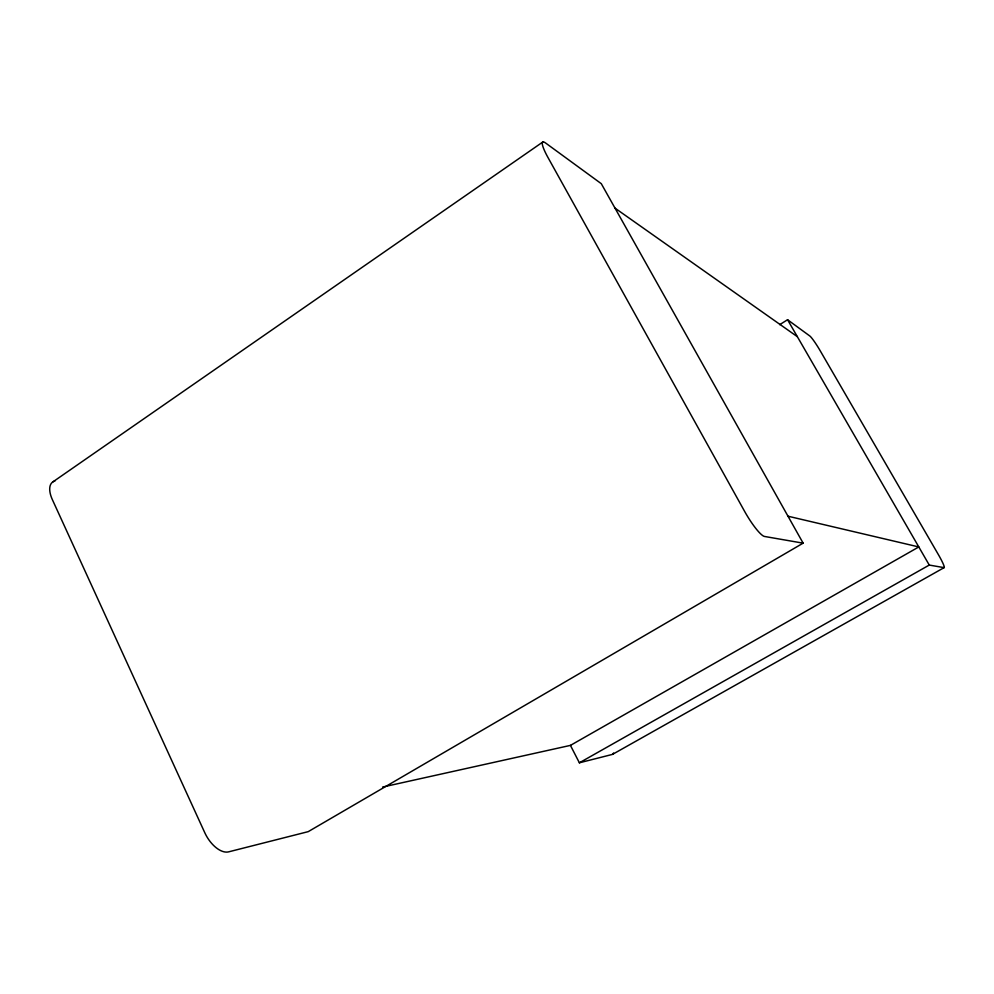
<?xml version="1.0" encoding="UTF-8"?>
<svg xmlns="http://www.w3.org/2000/svg" width="994" height="994" viewBox="0 0 994 994"><rect width="100%" height="100%" fill="white"/><g stroke="black" fill="none" stroke-linecap="round" stroke-linejoin="round"><path stroke-width="1.49" d="M53.092 481.755L542.861 141.98M779.681 324.678L787.559 319.733L809.775 335.96A15.27 1.566 58.5 0 1 820.348 351.019L938.286 554.453A15.829 1.653 59.3 0 1 944.014 567.624L929.266 565.064L579.378 762.796L570.432 745.388L382.578 787.062M803.127 543.159L764.548 536.462A27.472 5.069 59.1 0 1 744.518 511.202L548.042 157.624A26.577 4.498 56.7 0 1 545.569 142.987L601.283 183.679L803.127 543.159L308.227 831.643L228.657 851.846A24.664 13.382 60.2 0 1 204.776 832.699L52.347 499.597A24.005 11.978 52 0 1 54.881 481.034M570.432 745.388L918.804 546.948L787.981 516.209M612.602 754.322L944.163 567.611M579.378 762.796L612.242 754.458A14.86 4.771 60.8 0 0 613.559 752.992M615.013 208.131L797.35 336.68M787.559 319.733L929.266 565.064"/></g></svg>
